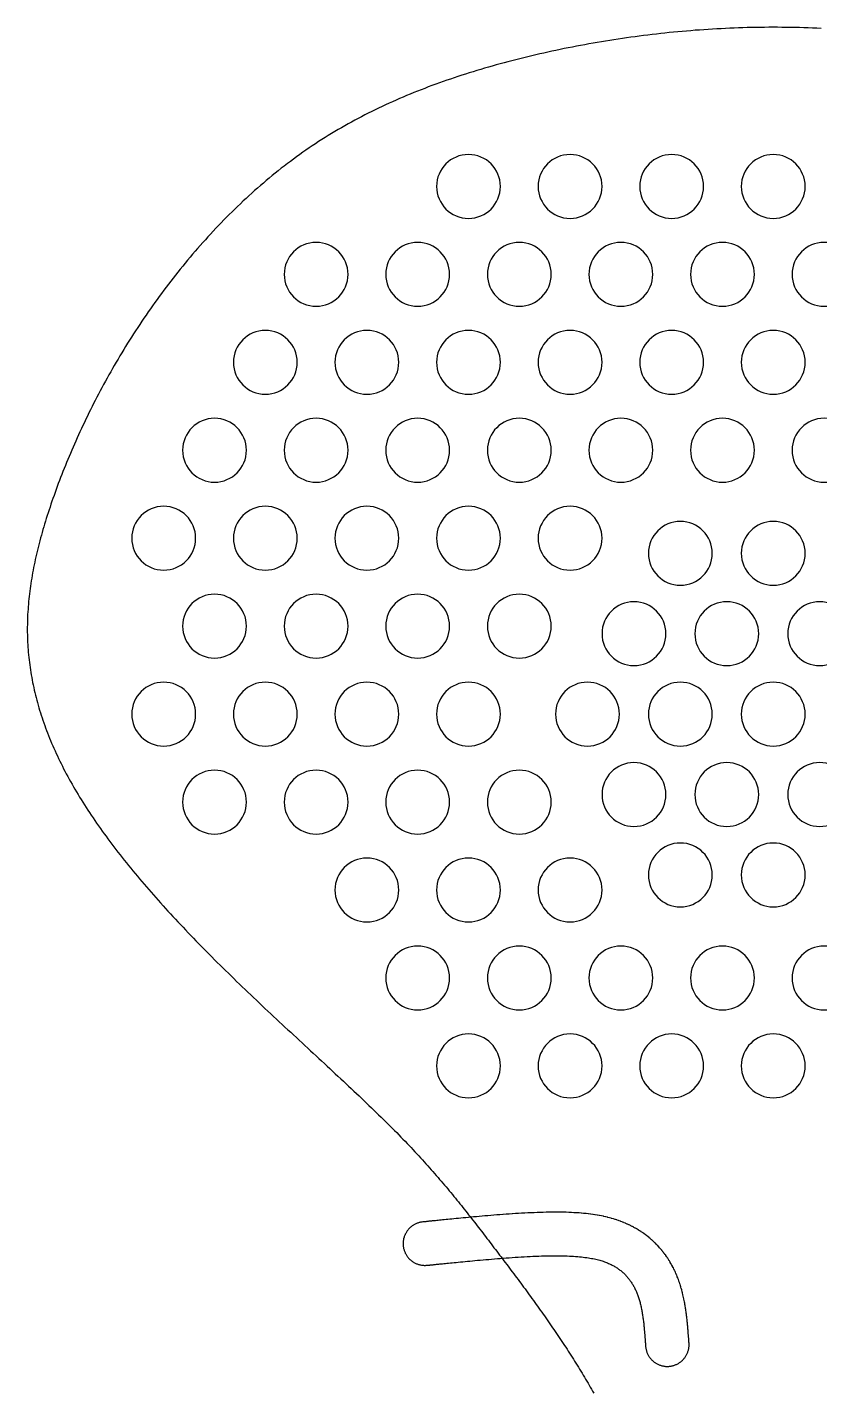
# Model space of a CAD drawing. Header units: millimetres. Extents: x -129 to 351, y 0 to 453.
# Drawn here: x -128.5 to 8, y 217.7 to 453 of the extents above; entities that cross this region are included whole.
import ezdxf

# ---------------------------------------------------------------- set-up
doc = ezdxf.new("R2010")
doc.units = ezdxf.units.MM
for name, color, linetype in [('BRIDGE_CUTOUTS', 1, 'Continuous'), ('HOLES', 7, 'Continuous'), ('OUTLINE', 5, 'Continuous')]:
    doc.layers.add(name, color=color, linetype=linetype)

msp = doc.modelspace()

# ---------------------------------------------------------------- linework, layer by layer
at = {"layer": 'BRIDGE_CUTOUTS'}
msp.add_lwpolyline([(-59.64, 239.68), (-59.62, 239.68), (-59.58, 239.68), (-59.53, 239.69), (-59.46, 239.7), (-59.41, 239.7), (-59.37, 239.71), (-59.31, 239.71), (-59.25, 239.72), (-59.18, 239.72), (-59.1, 239.73), (-59.02, 239.74), (-58.92, 239.75), (-58.82, 239.76), (-58.71, 239.77), (-58.58, 239.78), (-58.45, 239.8), (-58.31, 239.81), (-58.16, 239.83), (-57.99, 239.84), (-57.81, 239.86), (-57.62, 239.88), (-57.42, 239.9), (-57.21, 239.92), (-56.98, 239.94), (-56.74, 239.97), (-56.48, 239.99), (-56.21, 240.02), (-55.93, 240.05), (-55.62, 240.08), (-55.31, 240.11), (-54.97, 240.14), (-54.63, 240.18), (-54.26, 240.21), (-53.89, 240.25), (-53.5, 240.29), (-53.1, 240.33), (-52.68, 240.37), (-52.26, 240.41), (-51.82, 240.45), (-51.38, 240.49), (-50.92, 240.53), (-50.46, 240.57), (-49.99, 240.62), (-49.51, 240.66), (-49.02, 240.7), (-48.53, 240.74), (-48.03, 240.78), (-47.53, 240.82), (-47.03, 240.86), (-46.52, 240.9), (-46, 240.94), (-45.49, 240.98), (-44.98, 241.01), (-44.46, 241.05), (-43.94, 241.08), (-43.43, 241.11), (-42.92, 241.14), (-42.41, 241.17), (-41.9, 241.2), (-41.39, 241.22), (-40.89, 241.24), (-40.4, 241.26), (-39.91, 241.28), (-39.43, 241.29), (-38.95, 241.3), (-38.48, 241.31), (-38.02, 241.32), (-37.58, 241.32), (-37.14, 241.32), (-36.71, 241.32), (-36.3, 241.31), (-35.89, 241.3), (-35.5, 241.29), (-35.12, 241.27), (-34.75, 241.26), (-34.39, 241.23), (-34.04, 241.21), (-33.69, 241.18), (-33.36, 241.15), (-33.04, 241.12), (-32.73, 241.08), (-32.43, 241.04), (-32.14, 241), (-31.85, 240.96), (-31.58, 240.92), (-31.31, 240.87), (-31.06, 240.82), (-30.81, 240.77), (-30.57, 240.71), (-30.33, 240.66), (-30.11, 240.6), (-29.89, 240.54), (-29.68, 240.48), (-29.48, 240.42), (-29.28, 240.36), (-29.09, 240.29), (-28.91, 240.22), (-28.73, 240.16), (-28.56, 240.09), (-28.39, 240.01), (-28.22, 239.94), (-28.07, 239.87), (-27.91, 239.79), (-27.76, 239.71), (-27.61, 239.64), (-27.47, 239.56), (-27.33, 239.47), (-27.19, 239.39), (-27.05, 239.3), (-26.91, 239.21), (-26.78, 239.12), (-26.65, 239.03), (-26.52, 238.94), (-26.4, 238.84), (-26.27, 238.75), (-26.15, 238.65), (-26.04, 238.55), (-25.92, 238.45), (-25.81, 238.35), (-25.7, 238.24), (-25.59, 238.14), (-25.48, 238.03), (-25.38, 237.92), (-25.28, 237.81), (-25.18, 237.7), (-25.08, 237.59), (-24.98, 237.48), (-24.89, 237.36), (-24.8, 237.24), (-24.71, 237.12), (-24.62, 237), (-24.53, 236.88), (-24.45, 236.75), (-24.36, 236.62), (-24.28, 236.49), (-24.2, 236.36), (-24.12, 236.23), (-24.05, 236.09), (-23.97, 235.96), (-23.9, 235.82), (-23.83, 235.67), (-23.76, 235.53), (-23.69, 235.38), (-23.62, 235.24), (-23.56, 235.09), (-23.5, 234.93), (-23.43, 234.78), (-23.37, 234.62), (-23.32, 234.46), (-23.26, 234.3), (-23.21, 234.13), (-23.15, 233.96), (-23.1, 233.79), (-23.05, 233.62), (-23, 233.44), (-22.95, 233.26), (-22.91, 233.08), (-22.86, 232.89), (-22.82, 232.71), (-22.78, 232.52), (-22.74, 232.33), (-22.7, 232.14), (-22.66, 231.95), (-22.63, 231.76), (-22.59, 231.57), (-22.56, 231.38), (-22.53, 231.19), (-22.5, 231), (-22.47, 230.81), (-22.44, 230.62), (-22.42, 230.43), (-22.39, 230.25), (-22.37, 230.06), (-22.35, 229.88), (-22.32, 229.7), (-22.3, 229.52), (-22.29, 229.35), (-22.27, 229.18), (-22.25, 229.01), (-22.23, 228.84), (-22.22, 228.68), (-22.21, 228.52), (-22.19, 228.36), (-22.18, 228.21), (-22.17, 228.06), (-22.16, 227.92), (-22.14, 227.78), (-22.13, 227.64), (-22.12, 227.51), (-22.11, 227.39), (-22.11, 227.26), (-22.1, 227.15), (-22.09, 227.04), (-22.08, 226.93), (-22.07, 226.84), (-22.07, 226.74), (-22.06, 226.66), (-22.05, 226.57), (-22.05, 226.5), (-22.04, 226.42), (-22.04, 226.35), (-22.03, 226.29), (-22.03, 226.23), (-22.02, 226.18), (-22.02, 226.13), (-22.02, 226.08), (-22.01, 226.04), (-22.01, 226), (-22.01, 225.96), (-22, 225.87), (-22, 225.85), (-22, 225.83), (-21.99, 225.78), (-21.99, 225.75), (-21.99, 225.72), (-21.99, 225.72), (-21.98, 225.6), (-21.96, 225.48), (-21.94, 225.35), (-21.92, 225.23), (-21.89, 225.11), (-21.86, 225), (-21.83, 224.88), (-21.79, 224.76), (-21.75, 224.65), (-21.7, 224.53), (-21.65, 224.42), (-21.6, 224.31), (-21.54, 224.2), (-21.48, 224.09), (-21.42, 223.99), (-21.35, 223.89), (-21.28, 223.79), (-21.2, 223.69), (-21.13, 223.59), (-21.05, 223.5), (-20.96, 223.41), (-20.88, 223.32), (-20.79, 223.24), (-20.7, 223.16), (-20.6, 223.08), (-20.5, 223), (-20.41, 222.93), (-20.3, 222.86), (-20.2, 222.8), (-20.09, 222.73), (-19.99, 222.68), (-19.88, 222.62), (-19.77, 222.57), (-19.65, 222.52), (-19.54, 222.48), (-19.42, 222.44), (-19.3, 222.4), (-19.19, 222.37), (-19.07, 222.34), (-18.95, 222.32), (-18.83, 222.29), (-18.7, 222.28), (-18.58, 222.26), (-18.46, 222.26), (-18.34, 222.25), (-18.21, 222.25), (-18.09, 222.25), (-17.97, 222.26), (-17.85, 222.27), (-17.73, 222.29), (-17.6, 222.31), (-17.48, 222.33), (-17.36, 222.36), (-17.25, 222.39), (-17.13, 222.42), (-17.01, 222.46), (-16.9, 222.5), (-16.78, 222.55), (-16.67, 222.6), (-16.56, 222.65), (-16.45, 222.71), (-16.34, 222.77), (-16.24, 222.83), (-16.14, 222.9), (-16.04, 222.97), (-15.94, 223.05), (-15.84, 223.12), (-15.75, 223.2), (-15.66, 223.29), (-15.57, 223.37), (-15.49, 223.46), (-15.41, 223.55), (-15.33, 223.65), (-15.25, 223.75), (-15.18, 223.84), (-15.11, 223.95), (-15.05, 224.05), (-14.98, 224.16), (-14.93, 224.26), (-14.87, 224.37), (-14.82, 224.48), (-14.77, 224.6), (-14.73, 224.71), (-14.69, 224.83), (-14.65, 224.95), (-14.62, 225.06), (-14.59, 225.18), (-14.57, 225.3), (-14.54, 225.42), (-14.53, 225.55), (-14.51, 225.67), (-14.51, 225.79), (-14.5, 225.91), (-14.5, 226.04), (-14.5, 226.16), (-14.51, 226.28), (-14.51, 226.29), (-14.51, 226.3), (-14.51, 226.33), (-14.52, 226.37), (-14.52, 226.39), (-14.52, 226.43), (-14.52, 226.46), (-14.53, 226.49), (-14.53, 226.56), (-14.53, 226.6), (-14.54, 226.64), (-14.54, 226.69), (-14.54, 226.74), (-14.55, 226.79), (-14.55, 226.85), (-14.56, 226.92), (-14.56, 226.98), (-14.57, 227.06), (-14.57, 227.13), (-14.58, 227.22), (-14.59, 227.3), (-14.59, 227.4), (-14.6, 227.5), (-14.61, 227.6), (-14.62, 227.71), (-14.63, 227.83), (-14.64, 227.95), (-14.65, 228.08), (-14.66, 228.21), (-14.67, 228.36), (-14.67, 228.36), (-14.68, 228.51), (-14.68, 228.51), (-14.69, 228.66), (-14.69, 228.67), (-14.7, 228.83), (-14.7, 228.84), (-14.72, 229), (-14.72, 229.01), (-14.73, 229.17), (-14.73, 229.18), (-14.75, 229.36), (-14.75, 229.37), (-14.77, 229.54), (-14.77, 229.56), (-14.79, 229.73), (-14.79, 229.75), (-14.81, 229.93), (-14.81, 229.95), (-14.83, 230.13), (-14.83, 230.15), (-14.85, 230.34), (-14.85, 230.36), (-14.87, 230.55), (-14.87, 230.57), (-14.9, 230.77), (-14.9, 230.78), (-14.92, 230.98), (-14.93, 231), (-14.95, 231.21), (-14.96, 231.23), (-14.98, 231.43), (-14.99, 231.45), (-15.01, 231.66), (-15.02, 231.68), (-15.05, 231.89), (-15.05, 231.92), (-15.08, 232.13), (-15.09, 232.15), (-15.12, 232.37), (-15.13, 232.39), (-15.16, 232.61), (-15.17, 232.63), (-15.2, 232.85), (-15.21, 232.88), (-15.25, 233.1), (-15.25, 233.12), (-15.29, 233.34), (-15.3, 233.37), (-15.34, 233.59), (-15.35, 233.62), (-15.39, 233.84), (-15.4, 233.87), (-15.45, 234.1), (-15.45, 234.13), (-15.5, 234.35), (-15.51, 234.38), (-15.56, 234.6), (-15.57, 234.64), (-15.62, 234.86), (-15.63, 234.9), (-15.69, 235.12), (-15.7, 235.16), (-15.76, 235.38), (-15.77, 235.42), (-15.83, 235.64), (-15.84, 235.68), (-15.9, 235.9), (-15.91, 235.94), (-15.98, 236.16), (-15.99, 236.2), (-16.06, 236.42), (-16.08, 236.46), (-16.15, 236.68), (-16.16, 236.73), (-16.24, 236.94), (-16.26, 236.99), (-16.33, 237.2), (-16.35, 237.25), (-16.43, 237.46), (-16.45, 237.51), (-16.53, 237.71), (-16.55, 237.76), (-16.63, 237.97), (-16.66, 238.02), (-16.74, 238.22), (-16.76, 238.27), (-16.85, 238.47), (-16.88, 238.52), (-16.97, 238.72), (-16.99, 238.77), (-17.09, 238.97), (-17.11, 239.02), (-17.21, 239.21), (-17.24, 239.27), (-17.34, 239.46), (-17.37, 239.51), (-17.47, 239.7), (-17.5, 239.75), (-17.61, 239.94), (-17.64, 239.99), (-17.74, 240.18), (-17.78, 240.23), (-17.89, 240.42), (-17.92, 240.47), (-18.03, 240.65), (-18.07, 240.7), (-18.18, 240.88), (-18.22, 240.93), (-18.34, 241.11), (-18.38, 241.16), (-18.5, 241.34), (-18.53, 241.39), (-18.66, 241.56), (-18.7, 241.61), (-18.83, 241.78), (-18.87, 241.83), (-19, 242), (-19.04, 242.05), (-19.17, 242.22), (-19.21, 242.27), (-19.35, 242.43), (-19.39, 242.48), (-19.53, 242.64), (-19.58, 242.69), (-19.72, 242.85), (-19.76, 242.9), (-19.91, 243.06), (-19.95, 243.1), (-20.1, 243.26), (-20.15, 243.31), (-20.3, 243.46), (-20.35, 243.5), (-20.5, 243.66), (-20.55, 243.7), (-20.71, 243.85), (-20.76, 243.89), (-20.92, 244.04), (-20.97, 244.08), (-21.13, 244.22), (-21.18, 244.27), (-21.35, 244.41), (-21.4, 244.45), (-21.57, 244.59), (-21.62, 244.63), (-21.79, 244.76), (-21.85, 244.8), (-22.02, 244.94), (-22.07, 244.98), (-22.25, 245.11), (-22.31, 245.14), (-22.49, 245.27), (-22.54, 245.31), (-22.73, 245.44), (-22.78, 245.47), (-22.97, 245.59), (-23.02, 245.63), (-23.22, 245.75), (-23.27, 245.79), (-23.47, 245.9), (-23.52, 245.94), (-23.72, 246.05), (-23.78, 246.09), (-23.99, 246.2), (-24.04, 246.23), (-24.25, 246.34), (-24.31, 246.38), (-24.52, 246.48), (-24.58, 246.51), (-24.8, 246.62), (-24.86, 246.65), (-25.08, 246.75), (-25.14, 246.78), (-25.37, 246.88), (-25.43, 246.91), (-25.66, 247), (-25.72, 247.03), (-25.96, 247.12), (-26.02, 247.15), (-26.26, 247.24), (-26.32, 247.26), (-26.56, 247.35), (-26.63, 247.37), (-26.88, 247.46), (-26.94, 247.48), (-27.19, 247.56), (-27.25, 247.58), (-27.52, 247.66), (-27.57, 247.68), (-27.84, 247.76), (-27.9, 247.77), (-28.18, 247.85), (-28.23, 247.86), (-28.51, 247.93), (-28.57, 247.95), (-28.86, 248.02), (-28.91, 248.03), (-29.21, 248.09), (-29.26, 248.11), (-29.56, 248.17), (-29.61, 248.18), (-29.92, 248.24), (-29.97, 248.25), (-30.29, 248.3), (-30.34, 248.31), (-30.66, 248.37), (-30.71, 248.37), (-31.04, 248.42), (-31.09, 248.43), (-31.42, 248.48), (-31.47, 248.48), (-31.82, 248.53), (-31.86, 248.53), (-32.21, 248.57), (-32.26, 248.58), (-32.62, 248.61), (-32.66, 248.62), (-33.03, 248.65), (-33.07, 248.66), (-33.45, 248.69), (-33.49, 248.69), (-33.88, 248.72), (-33.92, 248.72), (-34.31, 248.74), (-34.35, 248.74), (-34.76, 248.77), (-34.79, 248.77), (-35.21, 248.78), (-35.24, 248.79), (-35.67, 248.8), (-35.7, 248.8), (-36.13, 248.81), (-36.17, 248.81), (-36.61, 248.82), (-36.64, 248.82), (-37.1, 248.82), (-37.12, 248.82), (-37.59, 248.82), (-37.61, 248.82), (-38.09, 248.82), (-38.11, 248.82), (-38.59, 248.81), (-38.61, 248.81), (-39.1, 248.8), (-39.12, 248.8), (-39.62, 248.79), (-39.64, 248.79), (-40.14, 248.77), (-40.16, 248.77), (-40.66, 248.76), (-40.68, 248.76), (-41.19, 248.74), (-41.21, 248.73), (-41.72, 248.71), (-41.74, 248.71), (-42.26, 248.69), (-42.27, 248.69), (-42.79, 248.66), (-42.81, 248.66), (-43.33, 248.63), (-43.34, 248.63), (-43.87, 248.6), (-43.88, 248.6), (-44.41, 248.57), (-44.42, 248.57), (-44.94, 248.53), (-44.95, 248.53), (-45.48, 248.5), (-45.49, 248.5), (-46.02, 248.46), (-46.02, 248.46), (-46.55, 248.42), (-46.56, 248.42), (-47.08, 248.38), (-47.09, 248.38), (-47.6, 248.34), (-47.61, 248.34), (-48.12, 248.3), (-48.13, 248.3), (-48.64, 248.26), (-48.65, 248.26), (-49.15, 248.22), (-49.16, 248.22), (-49.66, 248.17), (-49.66, 248.17), (-50.16, 248.13), (-50.16, 248.13), (-50.65, 248.09), (-50.65, 248.09), (-51.13, 248.04), (-51.13, 248.04), (-51.6, 248), (-51.61, 248), (-52.07, 247.96), (-52.07, 247.96), (-52.52, 247.92), (-52.53, 247.92), (-52.97, 247.87), (-52.97, 247.87), (-53.4, 247.83), (-53.82, 247.79), (-54.23, 247.75), (-54.62, 247.71), (-55, 247.68), (-55.37, 247.64), (-55.72, 247.61), (-56.05, 247.57), (-56.37, 247.54), (-56.67, 247.51), (-56.95, 247.48), (-57.23, 247.46), (-57.48, 247.43), (-57.72, 247.41), (-57.95, 247.38), (-58.17, 247.36), (-58.37, 247.34), (-58.56, 247.32), (-58.73, 247.31), (-58.9, 247.29), (-59.05, 247.27), (-59.2, 247.26), (-59.33, 247.25), (-59.45, 247.23), (-59.56, 247.22), (-59.66, 247.21), (-59.76, 247.2), (-59.84, 247.19), (-59.92, 247.19), (-59.99, 247.18), (-60.05, 247.17), (-60.11, 247.17), (-60.16, 247.16), (-60.24, 247.16), (-60.3, 247.15), (-60.34, 247.15), (-60.35, 247.14), (-60.38, 247.14), (-60.39, 247.14), (-60.39, 247.14), (-60.51, 247.13), (-60.63, 247.11), (-60.75, 247.09), (-60.87, 247.06), (-60.99, 247.03), (-61.11, 247), (-61.22, 246.96), (-61.34, 246.92), (-61.45, 246.87), (-61.57, 246.82), (-61.68, 246.77), (-61.79, 246.71), (-61.89, 246.65), (-62, 246.59), (-62.1, 246.53), (-62.2, 246.46), (-62.3, 246.38), (-62.4, 246.31), (-62.49, 246.23), (-62.58, 246.14), (-62.67, 246.06), (-62.75, 245.97), (-62.84, 245.88), (-62.92, 245.79), (-62.99, 245.69), (-63.07, 245.59), (-63.13, 245.49), (-63.2, 245.39), (-63.26, 245.28), (-63.32, 245.17), (-63.38, 245.06), (-63.43, 244.95), (-63.48, 244.84), (-63.53, 244.73), (-63.57, 244.61), (-63.6, 244.49), (-63.64, 244.38), (-63.67, 244.26), (-63.69, 244.14), (-63.72, 244.02), (-63.73, 243.89), (-63.75, 243.77), (-63.76, 243.65), (-63.76, 243.53), (-63.76, 243.41), (-63.76, 243.28), (-63.76, 243.16), (-63.75, 243.04), (-63.73, 242.92), (-63.71, 242.79), (-63.69, 242.67), (-63.67, 242.55), (-63.64, 242.43), (-63.6, 242.32), (-63.56, 242.2), (-63.52, 242.08), (-63.48, 241.97), (-63.43, 241.86), (-63.38, 241.75), (-63.32, 241.64), (-63.26, 241.53), (-63.2, 241.43), (-63.13, 241.32), (-63.06, 241.22), (-62.99, 241.12), (-62.91, 241.03), (-62.83, 240.93), (-62.75, 240.84), (-62.66, 240.75), (-62.58, 240.67), (-62.48, 240.59), (-62.39, 240.51), (-62.29, 240.43), (-62.2, 240.36), (-62.09, 240.29), (-61.99, 240.22), (-61.89, 240.16), (-61.78, 240.1), (-61.67, 240.04), (-61.56, 239.99), (-61.45, 239.94), (-61.33, 239.9), (-61.22, 239.86), (-61.1, 239.82), (-60.98, 239.79), (-60.86, 239.76), (-60.74, 239.73), (-60.62, 239.71), (-60.5, 239.69), (-60.38, 239.68), (-60.26, 239.67), (-60.13, 239.66), (-60.01, 239.66), (-59.89, 239.66), (-59.77, 239.67), (-59.64, 239.68)], close=True, dxfattribs=at)
at = {"layer": 'HOLES'}
for points in [[(-58, 425.58, 1), (-47, 425.58, 1)], [(-40.5, 425.58, 1), (-29.5, 425.58, 1)], [(-23, 425.58, 1), (-12, 425.58, 1)], [(-5.5, 425.58, 1), (5.5, 425.58, 1)], [(-84.25, 410.43, 1), (-73.25, 410.43, 1)], [(-66.75, 410.43, 1), (-55.75, 410.43, 1)], [(-49.25, 410.43, 1), (-38.25, 410.43, 1)], [(-31.75, 410.43, 1), (-20.75, 410.43, 1)], [(-14.25, 410.43, 1), (-3.25, 410.43, 1)], [(3.25, 410.43, 1), (14.25, 410.43, 1)], [(-93, 395.27, 1), (-82, 395.27, 1)], [(-75.5, 395.27, 1), (-64.5, 395.27, 1)], [(-58, 395.27, 1), (-47, 395.27, 1)], [(-40.5, 395.27, 1), (-29.5, 395.27, 1)], [(-23, 395.27, 1), (-12, 395.27, 1)], [(-5.5, 395.27, 1), (5.5, 395.27, 1)], [(-101.75, 380.12, 1), (-90.75, 380.12, 1)], [(-84.25, 380.12, 1), (-73.25, 380.12, 1)], [(-66.75, 380.12, 1), (-55.75, 380.12, 1)], [(-49.25, 380.12, 1), (-38.25, 380.12, 1)], [(-31.75, 380.12, 1), (-20.75, 380.12, 1)], [(-14.25, 380.12, 1), (-3.25, 380.12, 1)], [(3.25, 380.12, 1), (14.25, 380.12, 1)], [(-110.5, 364.96, 1), (-99.5, 364.96, 1)], [(-93, 364.96, 1), (-82, 364.96, 1)], [(-75.5, 364.96, 1), (-64.5, 364.96, 1)], [(-58, 364.96, 1), (-47, 364.96, 1)], [(-40.5, 364.96, 1), (-29.5, 364.96, 1)], [(-21.5, 362.36, 1), (-10.5, 362.36, 1)], [(-5.5, 362.36, 1), (5.5, 362.36, 1)], [(-101.75, 349.81, 1), (-90.75, 349.81, 1)], [(-84.25, 349.81, 1), (-73.25, 349.81, 1)], [(-66.75, 349.81, 1), (-55.75, 349.81, 1)], [(-49.25, 349.81, 1), (-38.25, 349.81, 1)], [(-29.5, 348.51, 1), (-18.5, 348.51, 1)], [(-13.5, 348.51, 1), (-2.5, 348.51, 1)], [(2.5, 348.51, 1), (13.5, 348.51, 1)], [(-110.5, 334.65, 1), (-99.5, 334.65, 1)], [(-93, 334.65, 1), (-82, 334.65, 1)], [(-75.5, 334.65, 1), (-64.5, 334.65, 1)], [(-58, 334.65, 1), (-47, 334.65, 1)], [(-37.5, 334.65, 1), (-26.5, 334.65, 1)], [(-21.5, 334.65, 1), (-10.5, 334.65, 1)], [(-5.5, 334.65, 1), (5.5, 334.65, 1)], [(-101.75, 319.49, 1), (-90.75, 319.49, 1)], [(-84.25, 319.49, 1), (-73.25, 319.49, 1)], [(-66.75, 319.49, 1), (-55.75, 319.49, 1)], [(-49.25, 319.49, 1), (-38.25, 319.49, 1)], [(-29.5, 320.79, 1), (-18.5, 320.79, 1)], [(-13.5, 320.79, 1), (-2.5, 320.79, 1)], [(2.5, 320.79, 1), (13.5, 320.79, 1)], [(-21.5, 306.94, 1), (-10.5, 306.94, 1)], [(-5.5, 306.94, 1), (5.5, 306.94, 1)], [(-75.5, 304.34, 1), (-64.5, 304.34, 1)], [(-58, 304.34, 1), (-47, 304.34, 1)], [(-40.5, 304.34, 1), (-29.5, 304.34, 1)], [(-66.75, 289.18, 1), (-55.75, 289.18, 1)], [(-49.25, 289.18, 1), (-38.25, 289.18, 1)], [(-31.75, 289.18, 1), (-20.75, 289.18, 1)], [(-14.25, 289.18, 1), (-3.25, 289.18, 1)], [(3.25, 289.18, 1), (14.25, 289.18, 1)], [(-58, 274.03, 1), (-47, 274.03, 1)], [(-40.5, 274.03, 1), (-29.5, 274.03, 1)], [(-23, 274.03, 1), (-12, 274.03, 1)], [(-5.5, 274.03, 1), (5.5, 274.03, 1)]]:
    msp.add_lwpolyline(points, format="xyb", close=True, dxfattribs=at)
at = {"layer": 'OUTLINE'}
msp.add_lwpolyline([(8.24, 452.8), (7.49, 452.84), (6.75, 452.87), (6, 452.89), (5.25, 452.92), (4.5, 452.94), (3.75, 452.96), (3, 452.97), (2.25, 452.99), (1.5, 452.99), (0.75, 453), (0, 453), (-0.75, 453), (-1.5, 452.99), (-2.25, 452.99), (-3, 452.97), (-3.75, 452.96), (-4.5, 452.94), (-5.25, 452.92), (-6, 452.89), (-6.75, 452.87), (-7.49, 452.84), (-8.24, 452.8), (-8.99, 452.76), (-9.74, 452.72), (-10.48, 452.68), (-11.23, 452.63), (-11.97, 452.58), (-12.72, 452.53), (-13.46, 452.48), (-14.21, 452.42), (-14.95, 452.35), (-15.69, 452.29), (-16.43, 452.22), (-17.17, 452.15), (-17.91, 452.08), (-18.65, 452), (-19.39, 451.92), (-20.13, 451.84), (-20.86, 451.75), (-21.6, 451.66), (-22.33, 451.57), (-23.07, 451.48), (-23.8, 451.38), (-24.53, 451.28), (-25.26, 451.18), (-25.99, 451.07), (-26.71, 450.97), (-27.44, 450.86), (-28.16, 450.74), (-28.88, 450.63), (-29.6, 450.51), (-30.32, 450.38), (-31.04, 450.26), (-31.76, 450.13), (-32.47, 450), (-33.19, 449.87), (-33.9, 449.74), (-34.61, 449.6), (-35.32, 449.46), (-36.02, 449.32), (-36.73, 449.17), (-37.43, 449.02), (-38.13, 448.87), (-38.83, 448.72), (-39.53, 448.57), (-40.22, 448.41), (-40.92, 448.25), (-41.61, 448.09), (-42.3, 447.92), (-42.98, 447.75), (-43.67, 447.58), (-44.35, 447.41), (-45.03, 447.24), (-45.71, 447.06), (-46.38, 446.88), (-47.06, 446.7), (-47.73, 446.51), (-48.4, 446.33), (-49.06, 446.14), (-49.73, 445.95), (-50.39, 445.75), (-51.05, 445.55), (-51.71, 445.35), (-52.36, 445.15), (-53.01, 444.94), (-53.66, 444.74), (-54.31, 444.52), (-54.96, 444.31), (-55.6, 444.09), (-56.24, 443.87), (-56.88, 443.65), (-57.52, 443.42), (-58.15, 443.19), (-58.79, 442.96), (-59.42, 442.72), (-60.04, 442.48), (-60.67, 442.24), (-61.29, 442), (-61.91, 441.75), (-62.53, 441.5), (-63.15, 441.24), (-63.76, 440.98), (-64.37, 440.72), (-64.98, 440.45), (-65.59, 440.18), (-66.19, 439.91), (-66.79, 439.63), (-67.39, 439.35), (-67.99, 439.07), (-68.58, 438.78), (-69.17, 438.49), (-69.76, 438.2), (-70.35, 437.9), (-70.93, 437.59), (-71.52, 437.29), (-72.1, 436.98), (-72.67, 436.66), (-73.25, 436.35), (-73.82, 436.02), (-74.39, 435.7), (-74.96, 435.37), (-75.52, 435.03), (-76.09, 434.69), (-76.65, 434.35), (-77.21, 434), (-77.76, 433.65), (-78.31, 433.3), (-78.86, 432.94), (-79.41, 432.57), (-79.96, 432.21), (-80.5, 431.83), (-81.04, 431.46), (-81.58, 431.07), (-82.11, 430.69), (-82.65, 430.3), (-83.18, 429.9), (-83.7, 429.51), (-84.23, 429.1), (-84.75, 428.7), (-85.27, 428.29), (-85.79, 427.87), (-86.3, 427.45), (-86.82, 427.03), (-87.33, 426.6), (-87.83, 426.17), (-88.34, 425.74), (-88.84, 425.3), (-89.34, 424.86), (-89.83, 424.42), (-90.33, 423.97), (-90.82, 423.52), (-91.3, 423.07), (-91.79, 422.61), (-92.27, 422.15), (-92.75, 421.69), (-93.23, 421.22), (-93.7, 420.75), (-94.17, 420.28), (-94.64, 419.8), (-95.1, 419.32), (-95.57, 418.84), (-96.03, 418.36), (-96.48, 417.87), (-96.94, 417.38), (-97.39, 416.89), (-97.83, 416.4), (-98.28, 415.9), (-98.72, 415.4), (-99.16, 414.9), (-99.6, 414.4), (-100.03, 413.9), (-100.46, 413.39), (-100.89, 412.88), (-101.31, 412.37), (-101.73, 411.85), (-102.15, 411.34), (-102.56, 410.82), (-102.97, 410.3), (-103.38, 409.78), (-103.79, 409.26), (-104.19, 408.73), (-104.59, 408.21), (-104.98, 407.68), (-105.38, 407.15), (-105.77, 406.62), (-106.15, 406.09), (-106.54, 405.56), (-106.92, 405.02), (-107.29, 404.49), (-107.66, 403.95), (-108.04, 403.42), (-108.4, 402.88), (-108.77, 402.34), (-109.13, 401.8), (-109.48, 401.26), (-109.84, 400.72), (-110.19, 400.18), (-110.53, 399.63), (-110.88, 399.09), (-111.22, 398.55), (-111.56, 398), (-111.89, 397.46), (-112.22, 396.91), (-112.55, 396.37), (-112.87, 395.82), (-113.19, 395.27), (-113.51, 394.73), (-113.83, 394.18), (-114.14, 393.64), (-114.44, 393.09), (-114.75, 392.54), (-115.05, 392), (-115.35, 391.45), (-115.64, 390.9), (-115.93, 390.36), (-116.22, 389.81), (-116.51, 389.27), (-116.79, 388.72), (-117.07, 388.18), (-117.34, 387.64), (-117.61, 387.09), (-117.88, 386.55), (-118.15, 386.01), (-118.41, 385.47), (-118.67, 384.93), (-118.93, 384.39), (-119.18, 383.85), (-119.43, 383.31), (-119.67, 382.78), (-119.92, 382.24), (-120.15, 381.71), (-120.39, 381.17), (-120.62, 380.64), (-120.85, 380.11), (-121.08, 379.58), (-121.3, 379.05), (-121.52, 378.53), (-121.74, 378), (-121.95, 377.48), (-122.16, 376.96), (-122.37, 376.44), (-122.57, 375.92), (-122.77, 375.4), (-122.97, 374.88), (-123.16, 374.37), (-123.35, 373.86), (-123.54, 373.35), (-123.72, 372.84), (-123.9, 372.34), (-124.08, 371.83), (-124.25, 371.33), (-124.42, 370.83), (-124.59, 370.34), (-124.76, 369.84), (-124.92, 369.35), (-125.07, 368.86), (-125.23, 368.37), (-125.38, 367.89), (-125.53, 367.4), (-125.67, 366.92), (-125.81, 366.44), (-125.95, 365.96), (-126.08, 365.48), (-126.21, 365.01), (-126.34, 364.53), (-126.46, 364.06), (-126.58, 363.59), (-126.7, 363.12), (-126.81, 362.66), (-126.92, 362.19), (-127.03, 361.73), (-127.13, 361.27), (-127.23, 360.81), (-127.33, 360.35), (-127.42, 359.89), (-127.51, 359.43), (-127.59, 358.98), (-127.67, 358.52), (-127.75, 358.07), (-127.82, 357.62), (-127.89, 357.17), (-127.96, 356.72), (-128.02, 356.27), (-128.08, 355.82), (-128.13, 355.38), (-128.18, 354.93), (-128.23, 354.49), (-128.28, 354.04), (-128.31, 353.6), (-128.35, 353.16), (-128.38, 352.72), (-128.41, 352.28), (-128.44, 351.84), (-128.46, 351.4), (-128.47, 350.96), (-128.49, 350.52), (-128.49, 350.08), (-128.5, 349.65), (-128.5, 349.21), (-128.5, 348.77), (-128.49, 348.34), (-128.48, 347.9), (-128.46, 347.47), (-128.44, 347.04), (-128.42, 346.6), (-128.39, 346.17), (-128.36, 345.73), (-128.33, 345.3), (-128.29, 344.87), (-128.25, 344.43), (-128.2, 344), (-128.15, 343.57), (-128.09, 343.13), (-128.03, 342.7), (-127.97, 342.27), (-127.9, 341.83), (-127.82, 341.4), (-127.75, 340.97), (-127.67, 340.53), (-127.58, 340.1), (-127.49, 339.67), (-127.4, 339.23), (-127.3, 338.8), (-127.2, 338.36), (-127.1, 337.93), (-126.99, 337.49), (-126.87, 337.06), (-126.75, 336.63), (-126.63, 336.19), (-126.51, 335.76), (-126.38, 335.32), (-126.24, 334.89), (-126.1, 334.45), (-125.96, 334.01), (-125.81, 333.58), (-125.66, 333.14), (-125.51, 332.71), (-125.35, 332.27), (-125.18, 331.83), (-125.02, 331.4), (-124.85, 330.96), (-124.67, 330.52), (-124.49, 330.08), (-124.31, 329.64), (-124.12, 329.21), (-123.93, 328.77), (-123.73, 328.33), (-123.53, 327.89), (-123.32, 327.45), (-123.12, 327.01), (-122.9, 326.57), (-122.69, 326.13), (-122.46, 325.69), (-122.24, 325.24), (-122.01, 324.8), (-121.78, 324.36), (-121.54, 323.92), (-121.3, 323.47), (-121.05, 323.03), (-120.8, 322.59), (-120.55, 322.14), (-120.29, 321.7), (-120.03, 321.25), (-119.76, 320.8), (-119.49, 320.36), (-119.21, 319.91), (-118.94, 319.46), (-118.65, 319.01), (-118.37, 318.57), (-118.07, 318.12), (-117.78, 317.67), (-117.48, 317.22), (-117.18, 316.77), (-116.87, 316.31), (-116.56, 315.86), (-116.24, 315.41), (-115.92, 314.96), (-115.6, 314.5), (-115.27, 314.05), (-114.94, 313.6), (-114.61, 313.14), (-114.27, 312.69), (-113.92, 312.23), (-113.58, 311.77), (-113.23, 311.32), (-112.88, 310.86), (-112.52, 310.4), (-112.16, 309.94), (-111.8, 309.49), (-111.43, 309.03), (-111.06, 308.57), (-110.68, 308.11), (-110.31, 307.65), (-109.93, 307.19), (-109.54, 306.73), (-109.16, 306.27), (-108.77, 305.81), (-108.37, 305.34), (-107.98, 304.88), (-107.58, 304.42), (-107.17, 303.96), (-106.77, 303.5), (-106.36, 303.03), (-105.95, 302.57), (-105.53, 302.11), (-105.12, 301.64), (-104.7, 301.18), (-104.28, 300.71), (-103.85, 300.25), (-103.42, 299.79), (-102.99, 299.32), (-102.56, 298.86), (-102.12, 298.39), (-101.68, 297.93), (-101.24, 297.46), (-100.8, 296.99), (-100.35, 296.53), (-99.9, 296.06), (-99.45, 295.6), (-99, 295.13), (-98.55, 294.67), (-98.09, 294.2), (-97.63, 293.73), (-97.17, 293.27), (-96.7, 292.8), (-96.24, 292.33), (-95.77, 291.87), (-95.3, 291.4), (-94.82, 290.93), (-94.35, 290.47), (-93.87, 290), (-93.4, 289.53), (-92.92, 289.07), (-92.44, 288.6), (-91.95, 288.13), (-91.47, 287.67), (-90.98, 287.2), (-90.5, 286.74), (-90.01, 286.27), (-89.52, 285.81), (-89.03, 285.34), (-88.54, 284.88), (-88.05, 284.41), (-87.56, 283.95), (-87.06, 283.49), (-86.57, 283.03), (-86.08, 282.56), (-85.59, 282.1), (-85.09, 281.64), (-84.6, 281.19), (-84.11, 280.73), (-83.62, 280.27), (-83.13, 279.82), (-82.64, 279.36), (-82.15, 278.91), (-81.66, 278.45), (-81.17, 278), (-80.69, 277.55), (-80.2, 277.1), (-79.72, 276.65), (-79.23, 276.21), (-78.75, 275.76), (-78.27, 275.32), (-77.8, 274.88), (-77.32, 274.44), (-76.85, 274), (-76.38, 273.56), (-75.91, 273.12), (-75.44, 272.69), (-74.98, 272.26), (-74.51, 271.83), (-74.05, 271.4), (-73.6, 270.97), (-73.15, 270.55), (-72.7, 270.12), (-72.25, 269.7), (-71.8, 269.28), (-71.36, 268.87), (-70.93, 268.45), (-70.49, 268.04), (-70.06, 267.63), (-69.64, 267.22), (-69.22, 266.82), (-68.8, 266.42), (-68.39, 266.02), (-67.98, 265.62), (-67.57, 265.22), (-67.17, 264.83), (-66.78, 264.44), (-66.39, 264.05), (-66, 263.67), (-65.62, 263.28), (-65.24, 262.91), (-64.87, 262.53), (-64.51, 262.15), (-64.14, 261.78), (-63.79, 261.41), (-63.43, 261.05), (-63.09, 260.68), (-62.74, 260.32), (-62.4, 259.96), (-62.07, 259.61), (-61.73, 259.25), (-61.41, 258.9), (-61.08, 258.55), (-60.76, 258.2), (-60.45, 257.85), (-60.13, 257.51), (-59.82, 257.16), (-59.52, 256.82), (-59.22, 256.48), (-58.92, 256.14), (-58.62, 255.81), (-58.33, 255.47), (-58.04, 255.14), (-57.75, 254.81), (-57.47, 254.48), (-57.18, 254.15), (-56.9, 253.82), (-56.63, 253.49), (-56.35, 253.17), (-56.08, 252.84), (-55.81, 252.52), (-55.55, 252.2), (-55.28, 251.87), (-55.02, 251.55), (-54.76, 251.23), (-54.5, 250.92), (-54.24, 250.6), (-53.98, 250.28), (-53.73, 249.96), (-53.48, 249.65), (-53.22, 249.33), (-52.97, 249.02), (-52.72, 248.7), (-52.48, 248.39), (-52.23, 248.07), (-51.98, 247.76), (-51.74, 247.44), (-51.49, 247.13), (-51.25, 246.81), (-51.01, 246.5), (-50.77, 246.19), (-50.52, 245.87), (-50.28, 245.56), (-50.04, 245.24), (-49.8, 244.93), (-49.56, 244.61), (-49.32, 244.3), (-49.07, 243.98), (-48.83, 243.67), (-48.59, 243.35), (-48.35, 243.03), (-48.11, 242.71), (-47.86, 242.4), (-47.62, 242.08), (-47.38, 241.76), (-47.14, 241.44), (-46.89, 241.12), (-46.65, 240.79), (-46.41, 240.47), (-46.16, 240.15), (-45.92, 239.83), (-45.68, 239.5), (-45.43, 239.18), (-45.19, 238.86), (-44.95, 238.53), (-44.7, 238.21), (-44.46, 237.88), (-44.22, 237.56), (-43.97, 237.23), (-43.73, 236.9), (-43.49, 236.57), (-43.25, 236.25), (-43.01, 235.92), (-42.76, 235.59), (-42.52, 235.26), (-42.28, 234.93), (-42.04, 234.6), (-41.8, 234.27), (-41.56, 233.94), (-41.32, 233.61), (-41.08, 233.27), (-40.84, 232.94), (-40.6, 232.61), (-40.37, 232.28), (-40.13, 231.94), (-39.89, 231.61), (-39.65, 231.27), (-39.42, 230.94), (-39.18, 230.6), (-38.95, 230.27), (-38.72, 229.93), (-38.48, 229.6), (-38.25, 229.26), (-38.02, 228.92), (-37.79, 228.59), (-37.56, 228.25), (-37.33, 227.91), (-37.1, 227.57), (-36.87, 227.24), (-36.64, 226.9), (-36.42, 226.56), (-36.19, 226.22), (-35.97, 225.88), (-35.74, 225.54), (-35.52, 225.2), (-35.3, 224.86), (-35.08, 224.52), (-34.86, 224.17), (-34.64, 223.83), (-34.42, 223.49), (-34.21, 223.15), (-33.99, 222.81), (-33.78, 222.46), (-33.57, 222.12), (-33.35, 221.78), (-33.14, 221.44), (-32.94, 221.09), (-32.73, 220.75), (-32.52, 220.41), (-32.32, 220.06), (-32.11, 219.72), (-31.91, 219.37), (-31.71, 219.03), (-31.51, 218.68), (-31.31, 218.34), (-31.12, 218), (-30.92, 217.65)], dxfattribs=at)

doc.saveas('drawing.dxf')
